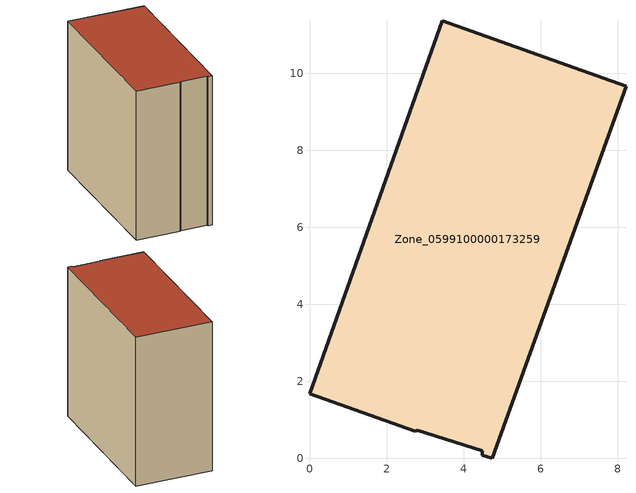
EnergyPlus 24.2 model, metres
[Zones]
Zone_0599100000173259
 floor ground (C_G): 4.49,0.2 2.8,0.73 2.75,0.7 0,1.68 3.44,11.37 8.21,9.66 4.74,0 4.49,0.09 z0
 wall outside (C_F): 4.74,0 8.21,9.66 3.44,11.37 0,1.68 2.75,0.7 2.8,0.73 4.49,0.2 4.49,0.09 4.74,0 z0:10.1
 roof outside (C_R): 2.8,0.73 4.49,0.2 4.49,0.09 4.74,0 8.21,9.66 3.44,11.37 0,1.68 2.75,0.7 z10.1
[BUILDING]
Pand.0599100000173259: North Axis=0; Terrain=City; Loads Convergence Tolerance Value=0.04; Temperature Convergence Tolerance Value=0.4; Solar Distribution=FullExterior; Maximum Number of Warmup Days=25; Minimum Number of Warmup Days=1
[Site:Location]
Rotterdam.The.Hague.AP_ZH_NLD Design_Conditions: Latitude=51.96; Longitude=4.45; Time Zone=1; Elevation=-4.5
[SITE:GROUNDTEMPERATURE:BUILDINGSURFACE]
18, 18, 18, 18, 18, 18, 18, 18, 18, 18, 18, 18
[MATERIAL] Thermal Absorptance=0.9; Solar Absorptance=0.7; Visible Absorptance=0.7
Name | Roughness | Thickness | Conductivity | Density | Specific Heat
G.TI.1946 | MediumSmooth | 0.15 | 1 | 540 | 1210
F.TI.1946 | Rough | 0.3 | 0.857143 | 1920 | 840
R.TI.1946 | MediumRough | 0.2 | 0.1 | 1500 | 1000
[CONSTRUCTION]
C_G: G.TI.1946
C_F: F.TI.1946
C_R: R.TI.1946
[ZONE]
Zone_0599100000173259: Type=1; Multiplier=1; Ceiling Height=Autocalculate; Volume=Autocalculate; Floor Area=autocalculate; Part of Total Floor Area=Yes
[ZONEINFILTRATION:DESIGNFLOWRATE]
Infil_Zone_0599100000173259: Zone or ZoneList or Space or SpaceList=Zone_0599100000173259; Schedule=AlwaysOn; Design Flow Rate Calculation Method=Flow/Area; Flow Rate per Floor Area=0.003; Constant Term Coefficient=1; Temperature Term Coefficient=0; Velocity Term Coefficient=0; Velocity Squared Term Coefficient=0
[HVACTEMPLATE:ZONE:IDEALLOADSAIRSYSTEM]
Zone_0599100000173259: Maximum Heating Supply Air Temperature=50; Minimum Cooling Supply Air Temperature=13; Maximum Heating Supply Air Humidity Ratio=0.0156; Minimum Cooling Supply Air Humidity Ratio=0.0077; Heating Limit=NoLimit; Cooling Limit=NoLimit; Dehumidification Control Type=ConstantSensibleHeatRatio; Cooling Sensible Heat Ratio=0.7; Dehumidification Setpoint=60; Humidification Control Type=None; Humidification Setpoint=30; Outdoor Air Method=None; Outdoor Air Flow Rate per Person=0.00944; Outdoor Air Flow Rate per Zone Floor Area=0; Outdoor Air Flow Rate per Zone=0; Demand Controlled Ventilation Type=None; Outdoor Air Economizer Type=NoEconomizer; Heat Recovery Type=None; Sensible Heat Recovery Effectiveness=0.7; Latent Heat Recovery Effectiveness=0.65
[ZONECONTROL:THERMOSTAT]
ThermostatControl_Zone_0599100000173259: Zone or ZoneList=Zone_0599100000173259; Control Type Schedule=DualSetpointControlType; Control 1=Thermostat_Zone_0599100000173259; Temperature Difference Between Cutout And Setpoint=0
[THERMOSTATSETPOINT:DUALSETPOINT]
Thermostat_Zone_0599100000173259: Heating Setpoint Temperature Schedule=HeatingSetpoint_Zone_0599100000173259; Cooling Setpoint Temperature Schedule=CoolingSetpoint_Zone_0599100000173259
[SCHEDULE:COMPACT]
HeatingSetpoint_Zone_0599100000173259: Through: 12/31, For: AllDays, Until: 24:00, 21
CoolingSetpoint_Zone_0599100000173259: Through: 12/31, For: AllDays, Until: 24:00, 24
DualSetpointControlType: Through: 12/31, For: AllDays, Until: 24:00, 4
AlwaysOn: Through: 12/31, For: AllDays, Until: 24:00, 1
